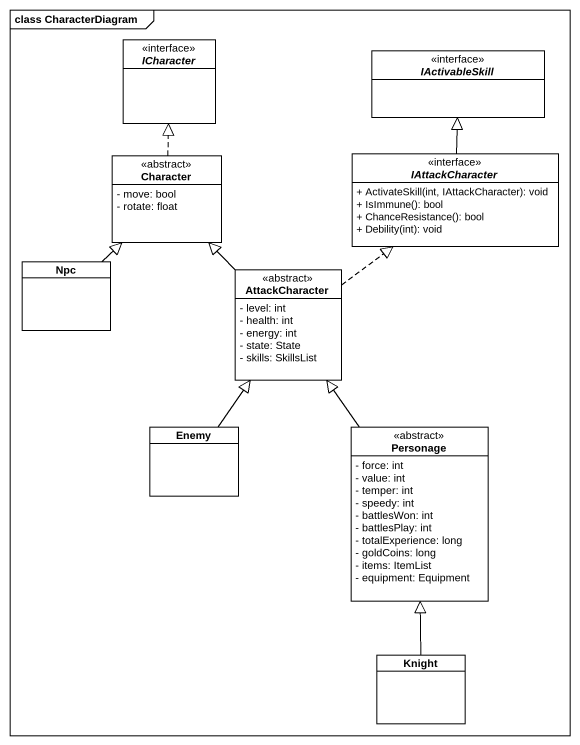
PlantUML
@startuml
mainframe class CharacterDiagram
hide circle
hide empty members
skinparam classAttributeIconSize 0
interface ICharacter <<interface>>
interface IActivableSkill <<interface>>
class Character <<abstract>> {
  - move: bool
  - rotate: float
}
interface IAttackCharacter <<interface>> {
  + ActivateSkill(int, IAttackCharacter): void
  + IsImmune(): bool
  + ChanceResistance(): bool
  + Debility(int): void
}
class Npc
class AttackCharacter <<abstract>> {
  - level: int
  - health: int
  - energy: int
  - state: State
  - skills: SkillsList
}
class Enemy
class Personage <<abstract>> {
  - force: int
  - value: int
  - temper: int
  - speedy: int
  - battlesWon: int
  - battlesPlay: int
  - totalExperience: long
  - goldCoins: long
  - items: ItemList
  - equipment: Equipment
}
class Knight
Character .up.|> ICharacter
IAttackCharacter -up-|> IActivableSkill
Npc -up-|> Character
AttackCharacter -up-|> Character
AttackCharacter .up.|> IAttackCharacter
Enemy -up-|> AttackCharacter
Personage -up-|> AttackCharacter
Knight -up-|> Personage
@enduml
